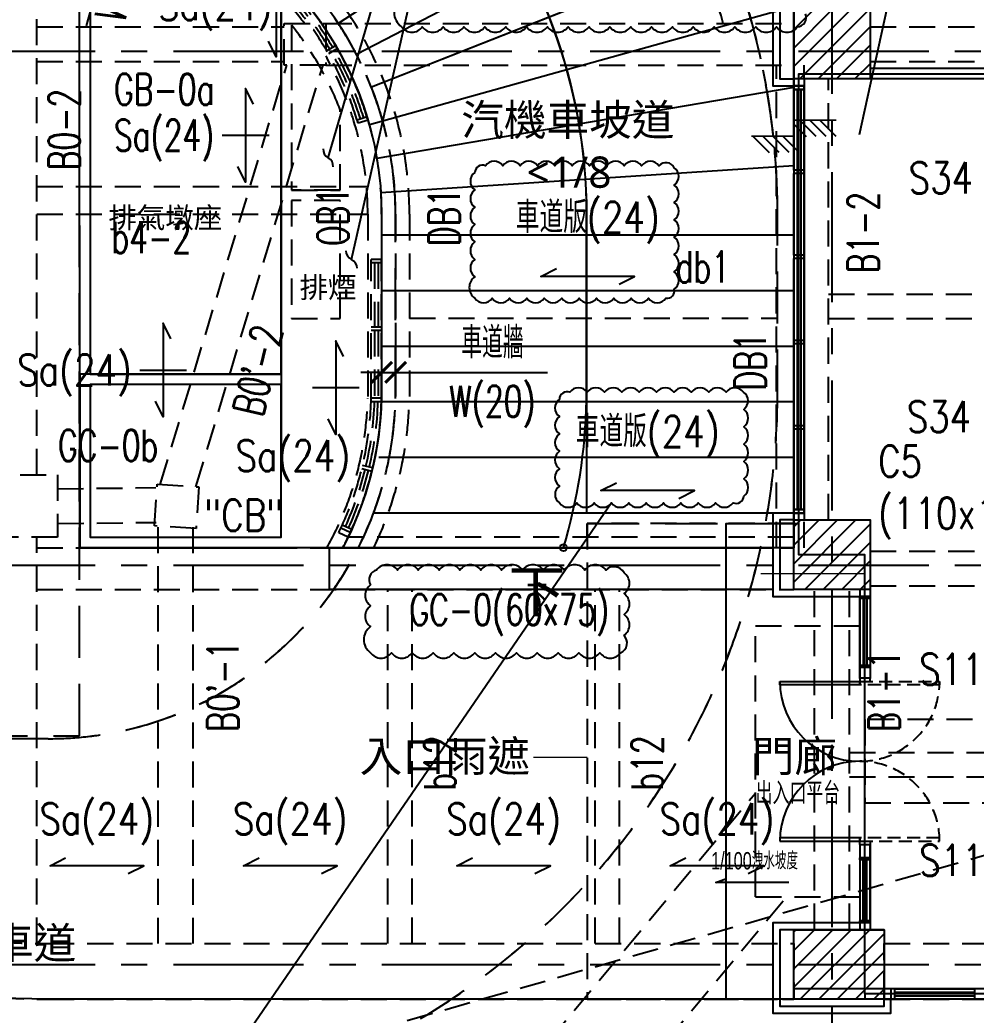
# Model space of a CAD drawing. Header units: millimetres. Extents: x -3377 to 119122, y -22007 to 15479.
# Drawn here: x 26851 to 28228, y 921 to 2354 of the extents above; entities that cross this region are included whole.
import ezdxf
from ezdxf import colors
from ezdxf.entities.mleader import LeaderData, LeaderLine
from ezdxf.enums import TextEntityAlignment as Align
from ezdxf.math import Vec2, Vec3
from ezdxf.xclip import XClip

# ---------------------------------------------------------------- set-up
doc = ezdxf.new("R2010")
doc.units = ezdxf.units.MM
doc.header["$LTSCALE"] = 150
doc.header["$MEASUREMENT"] = 0
for name, pattern in [('CENTER', [2, 1.25, -0.25, 0.25, -0.25]), ('HIDDEN', [0.375, 0.25, -0.125]), ('HIDDEN2', [0.1875, 0.125, -0.0625]), ('HIDDENX2', [0.75, 0.5, -0.25])]:
    doc.linetypes.add(name, pattern=pattern)
doc.layers.get('0').update_dxf_attribs({"plot": 0})
for name, color, linetype in [('A-10-OTHER', 7, 'Continuous'), ('COL', 1, 'Continuous'), ('E-TXT', 7, 'Continuous'), ('FIN', 5, 'Continuous'), ('HATCH', 5, 'Continuous'), ('OPEN', 4, 'Continuous'), ('PLANT', 3, 'Continuous'), ('S-COL', 7, 'Continuous'), ('S-COLB', 4, 'HIDDEN'), ('S-CONCB', 4, 'HIDDEN'), ('S-DIM', 2, 'Continuous'), ('S-GRID', 1, 'CENTER'), ('S-HATCH-COL', 13, 'Continuous'), ('S-HATCH-CONCWALL', 161, 'Continuous'), ('S-RAMP', 201, 'Continuous'), ('S-RCBMB', 3, 'HIDDEN'), ('S-RCBMG', 2, 'HIDDEN'), ('S-SLAB', 5, 'Continuous'), ('S-SLABT', 2, 'Continuous'), ('S-TEXTB', 3, 'Continuous'), ('S-TEXTC', 3, 'Continuous'), ('S-TEXTG', 2, 'Continuous'), ('S-THIN', 201, 'Continuous'), ('TEXT', 2, 'Continuous'), ('TITLE', 6, 'Continuous'), ('WALL', 2, 'Continuous'), ('WALL3', 4, 'Continuous')]:
    doc.layers.add(name, color=color, linetype=linetype)
for name, color, linetype, plot in [('AREA', 3, 'Continuous', False), ('OPEN-TAG', 4, 'Continuous', False), ('S-ARCH', 252, 'Continuous', False), ('S-CLOUD_20220217(結構依建築圖2022-0216修改)', 4, 'Continuous', False), ('S-CLOUD_20220303', 4, 'Continuous', False)]:
    doc.layers.add(name, color=color, linetype=linetype, plot=plot)
doc.layers.add('text-3', color=3, linetype='Continuous', lineweight=13)
doc.styles.add('3E', font='simplex.shx', dxfattribs={"width": 0.8, "height": 45, "bigfont": 'dayus.shx'})
doc.styles.add('CHINESET', font='c2.shx', dxfattribs={"bigfont": 'china.shx'})
doc.styles.add('CS4', font='romans.shx', dxfattribs={"width": 0.7, "height": 45, "bigfont": 'lsp.shx'})
doc.styles.add('HH', font='')
doc.styles.add('LSP', font='SIMPLEX.shx', dxfattribs={"width": 0.8, "bigfont": 'lsp.shx'})
doc.styles.get('HH').set_extended_font_data('Microsoft JhengHei')
doc.dimstyles.new('DIM150', dxfattribs={"dimscale": 15, "dimtxt": 3, "dimasz": 2, "dimexe": 2, "dimexo": 2, "dimgap": 1, "dimtad": 1, "dimdec": 1, "dimdsep": 46, "dimtxsty": 'CS4', "dimblk1": 'ARCHTICK', "dimblk2": 'ARCHTICK', "dimsah": 1, "dimcen": 2, "dimdle": 2, "dimadec": 0, "dimazin": 0, "dimtfac": 1, "dimtdec": 1, "dimtmove": 0, "dimatfit": 3, "dimldrblk": 'TAA', "dimfxl": 0, "dimtolj": 1, "dimarcsym": 0})

# ---------------------------------------------------------------- blocks, each defined once
blk = doc.blocks.new('LINE')
at = {"layer": 'S-GRID'}
for points in [[(-8310.87, -244.9), (-8310.87, -3085.91)], [(-11059.11, -1570.91), (-4810.87, -1570.91)], [(-11059.11, -2310.91), (-4810.87, -2310.91)], [(-11059.11, -2885.91), (-4810.87, -2885.91)]]:
    blk.add_lwpolyline(points, dxfattribs=at)
blk = doc.blocks.new('CONC')
blk.add_lwpolyline([(-8365.9, -2935.9), (-9439.2, -2935.9, -1.434028), (-8706.2, -945.9), (-8365.9, -945.9), (-8365.9, -1025.9), (-8736.3, -1025.9, 1.455344), (-9439.2, -2855.9), (-8365.9, -2855.9), (-8365.9, -2935.9)], format="xyb")
blk.add_lwpolyline([(-8235.9, -2855.9), (-7480.9, -2855.9), (-7480.9, -2935.9), (-8235.9, -2935.9)], close=True)
blk = doc.blocks.new('COL(1F)')
for points in [[(-8365.9, -1510.9), (-8255.9, -1510.9), (-8255.9, -1610.9), (-8365.9, -1610.9)], [(-8365.9, -2245.9), (-8255.9, -2245.9), (-8255.9, -2345.9), (-8365.9, -2345.9)], [(-8365.9, -2835.9), (-8235.9, -2835.9), (-8235.9, -2935.9), (-8365.9, -2935.9)]]:
    blk.add_lwpolyline(points, close=True)
blk = doc.blocks.new('RAMP(1F)')
for p, q in [((-8368, -1100.9), (-9021.6, -1531)), ((-8365.9, -1100.9), (-8365.9, -2285.9)), ((-8365.9, -1248.9), (-8995.4, -1575.6)), ((-8365.9, -1383.1), (-8974, -1622.6)), ((-8365.9, -1506.7), (-8976.8, -1677)), ((-8365.9, -1623.4), (-8966, -1725.4)), ((-8365.9, -1736), (-8960.2, -1774.7)), ((-8959.2, -1835.5), (-8365.9, -1835.5)), ((-8959.2, -1915.5), (-8365.9, -1915.5)), ((-8959.2, -1995.5), (-8365.9, -1995.5)), ((-8959.2, -2075.5), (-8365.9, -2075.5)), ((-8963.2, -2155.5), (-8365.9, -2155.5)), ((-8970.7, -2235.5), (-8365.9, -2235.5)), ((-8365.9, -2285.9), (-8992.7, -2285.9))]:
    blk.add_line(p, q)
at = {"linetype": 'HIDDENX2'}
blk.add_line((-9439.2, -2560.9), (-9994.2, -2560.9), dxfattribs=at)
blk.add_lwpolyline([(-8697.6, -2285.9, 0.069713), (-8664.3, -2073.4), (-8664.2, -1805.9, 0.363666), (-9303.9, -1042.8)], format="xyb")
for points in [[(-9439.2, -3110.9, 0.410137), (-8389.3, -2075.5), (-8389.2, -1805.9, 0.18614), (-8661.1, -1100.9, 0.18614)], [(-9439.2, -2560.9, 0.408359), (-8939.3, -2070.9), (-8939.2, -1805.8, 0.335975), (-9303.9, -1324.6)]]:
    blk.add_lwpolyline(points, format="xyb", dxfattribs=at)
blk.add_circle((-8697.6, -2285.9), 5)
at = {"linetype": 'Continuous', "style": 'CS4', "width": 0.8}
blk.add_text('下', height=40, dxfattribs=at).set_placement((-8735.7, -2378.3), align=Align.CENTER)
blk = doc.blocks.new('_ARCHTICK')
at = {"color": 0, "linetype": 'ByBlock', "const_width": 0.15}
blk.add_lwpolyline([(-0.5, -0.5), (0.5, 0.5)], dxfattribs=at)
blk = doc.blocks.new('*D115')
at = {"layer": 'DEFPOINTS', "color": 0, "transparency": 16777216}
for p in [(27372, 1948), (27392, 1948), (27372, 1846.7)]:
    blk.add_point(p, dxfattribs=at)
at = {"layer": 'S-DIM', "color": 0, "lineweight": -2, "transparency": 16777216}
for p, q in [((27372, 1918), (27372, 1816.7)), ((27392, 1918), (27392, 1816.7)), ((27372, 1846.7), (27342, 1846.7)), ((27372, 1846.7), (27392, 1846.7)), ((27392, 1846.7), (27611, 1846.7))]:
    blk.add_line(p, q, dxfattribs=at)
at = {"layer": 'S-DIM', "color": 0, "lineweight": -2, "transparency": 16777216, "xscale": 30, "yscale": 30, "zscale": 30}
blk.add_blockref('_ARCHTICK', (27372, 1846.7), dxfattribs=at)
at = {"layer": 'S-DIM', "color": 0, "lineweight": -2, "transparency": 16777216, "xscale": 30, "yscale": 30, "zscale": 30, "rotation": 180}
blk.add_blockref('_ARCHTICK', (27392, 1846.7), dxfattribs=at)
at = {"layer": 'S-DIM', "color": 0, "transparency": 16777216, "char_height": 45, "attachment_point": 5, "style": 'CS4'}
for s, insert in [('\\A1;車道牆', (27531.5, 1889.3)), ('\\A1;W(20)', (27531.5, 1797.5))]:
    blk.add_mtext(s, dxfattribs=dict(at, insert=insert))
blk = doc.blocks.new('TAA')
at = {"linetype": 'Continuous'}
blk.add_line((0, 0), (-1.663, 0), dxfattribs=at)
blk.add_solid([(-1.5, -0.25), (-1.5, 0.25), (0, 0)], dxfattribs=at)
blk = doc.blocks.new('*D127')
at = {"layer": 'DEFPOINTS', "color": 0, "transparency": 16777216}
for p in [(27027.3, 2555.5), (26997.6, 2527.5), (27017.9, 2521.8)]:
    blk.add_point(p, dxfattribs=at)
at = {"layer": 'S-DIM', "color": 0, "lineweight": -2, "transparency": 16777216}
for p, q in [((27015.2, 2590.1), (26997.6, 2527.5)), ((26998.5, 2563.6), (26978.2, 2569.3)), ((26997.6, 2527.5), (26946.4, 2345.6)), ((26989, 2529.9), (26968.7, 2535.6))]:
    blk.add_line(p, q, dxfattribs=at)
at = {"layer": 'S-DIM', "color": 0, "lineweight": -2, "transparency": 16777216, "xscale": 30, "yscale": 30, "zscale": 30}
for p, rotation in [((27007, 2561.2), 74.29361106831689), ((26997.6, 2527.5), 254.2936110683169)]:
    blk.add_blockref('_ARCHTICK', p, dxfattribs=dict(at, rotation=rotation))
at = {"layer": 'S-DIM', "color": 0, "transparency": 16777216, "insert": (26967.9, 2422.1), "char_height": 45, "attachment_point": 5, "rotation": 74.2936, "style": 'CS4'}
blk.add_mtext('\\A1;車道牆\\PW(35)', dxfattribs=at)
blk = doc.blocks.new('_Integral')
at = {"color": 0, "linetype": 'ByBlock', "lineweight": -2}
for centre, start, end in [((0.445, -0.091), 102, 168), ((-0.445, 0.091), 282, 348)]:
    blk.add_arc(centre, 0.454, start, end, dxfattribs=at)
blk = doc.blocks.new('COL(B1F)')
for points in [[(-8365.9, -1510.9), (-8255.9, -1510.9), (-8255.9, -1610.9), (-8365.9, -1610.9)], [(-9099.7, -1530.9), (-9039.7, -1530.9), (-9039.7, -1590.9), (-9099.7, -1590.9)], [(-9425.9, -2270.9), (-9535.9, -2270.9), (-9535.9, -2180.9), (-9425.9, -2180.9)], [(-9282.2, -2194.5), (-9222.4, -2198.4), (-9226.3, -2258.3), (-9286.2, -2254.4)], [(-8365.9, -2245.9), (-8255.9, -2245.9), (-8255.9, -2345.9), (-8365.9, -2345.9)], [(-8365.9, -2835.9), (-8235.9, -2835.9), (-8235.9, -2935.9), (-8365.9, -2935.9)]]:
    blk.add_lwpolyline(points, close=True)
blk = doc.blocks.new('DwFm')
at = {"layer": 'DEFPOINTS', "color": 252, "linetype": 'HIDDEN'}
blk.add_lwpolyline([(-6560.9, -6171), (-12110.4, -7760.1)], dxfattribs=at)
blk = doc.blocks.new('A$C46EB5EE3')
at = {"color": 252, "linetype": 'HIDDEN'}
for p, q in [((-2464.4, 728), (-2477.4, 720.5)), ((-2461.9, 723.7), (-2474.9, 716.2)), ((-2419.3, 625.3), (-2433.6, 620.9)), ((-2417.9, 620.5), (-2432.3, 616.2)), ((-2458, 520), (-2528, 520)), ((-2398.5, 420.2), (-2413.5, 420.2)), ((-2413.5, 220.2), (-2413.4, 420.2)), ((-2398.5, 220.2), (-2398.5, 420.2)), ((-2398.5, 220.2), (-2398.5, 420.2)), ((-2398.5, 415.2), (-2413.5, 415.2)), ((-2398.4, 322.7), (-2413.4, 322.7)), ((-2398.4, 317.7), (-2413.4, 317.7)), ((-2398.5, 220.2), (-2413.5, 220.2)), ((-2398.5, 215.2), (-2413.5, 215.2)), ((-2412.3, 115), (-2426.9, 118.6)), ((-2411.1, 119.9), (-2425.7, 123.4)), ((-2443.5, 26.8), (-2457.1, 33.2)), ((-2441.4, 31.3), (-2455, 37.7)), ((-2446.7, 20), (-2460.2, 26.6)), ((-1805, 20), (-2446.7, 20)), ((-1805, 5), (-2454.4, 5))]:
    blk.add_line(p, q, dxfattribs=at)
at = {"color": 252, "linetype": 'HIDDENX2'}
for p, q in [((-1902.5, -645), (-1902.5, 40)), ((-2878.4, -270), (-3433.3, -270))]:
    blk.add_line(p, q, dxfattribs=at)
for points in [[(-2878.4, -820, 0.410137), (-1828.5, 215.4), (-1828.4, 485, 0.37684), (-2743, 1526.2)], [(-2878.4, -270, 0.408359), (-2378.5, 220), (-2378.4, 485.1, 0.335975), (-2743, 966.3)]]:
    blk.add_lwpolyline(points, format="xyb", dxfattribs=at)
at = {"color": 252}
blk.add_lwpolyline([(-2743, 1248.1, -0.363684), (-2103.4, 485), (-2103.4, 55.4)], format="xyb", dxfattribs=at)
at = {"color": 252, "linetype": 'HIDDEN'}
for points in [[(-2743, 966.3, -0.336022), (-2378.4, 485), (-2378.4, 480.7)], [(-2417.9, 620.5, 0.120367), (-2532.2, 817.5)], [(-2432.3, 616.2, 0.120367), (-2543, 807.1)], [(-2473.1, 723, 0.055964), (-2535.9, 807)], [(-2468.8, 725.5, 0.056006), (-2532.3, 810.4)], [(-2428.9, 622.3, 0.056019), (-2470.6, 718.7)], [(-2424.1, 623.8, 0.056033), (-2466.2, 721.2)], [(-2408.4, 317.7), (-2408.5, 220.3, -0.000054), (-2408.5, 220.2)], [(-2403.4, 317.7), (-2403.5, 220.2, -0.000026), (-2403.5, 220.2)], [(-2460.2, 26.6, 0.108518), (-2413.4, 220.5)], [(-2443.5, 26.8, 0.104546), (-2398.5, 220.2)], [(-2420.9, 122.3, 0.049992), (-2408.6, 215.2)], [(-2416, 121.1, 0.050088), (-2403.6, 215.2)], [(-2450.4, 35.6, 0.046164), (-2422, 117.4)], [(-2445.9, 33.5, 0.046206), (-2417.2, 116.2)]]:
    blk.add_lwpolyline(points, format="xyb", dxfattribs=at)
at = {"color": 252, "linetype": 'HIDDENX2'}
for points in [[(-2833.3, 934), (-3433.3, 934), (-3433.3, -266), (-2833.3, -266), (-2833.3, 934)], [(-2102.5, 20), (-2102.5, 40), (-1805, 40)]]:
    blk.add_lwpolyline(points, dxfattribs=at)
at = {"color": 252, "linetype": 'HIDDEN'}
blk.add_lwpolyline([(-2528, 520), (-2458, 520), (-2458, 635.6, 0.078513), (-2528, 757.4), (-2528, 757.4)], format="xyb", close=True, dxfattribs=at)
for points in [[(-2458, 335), (-2458, 505), (-2528, 505), (-2528, 335), (-2458, 335)], [(-2408.5, 415.2), (-2408.4, 322.7)], [(-2403.5, 415.2), (-2403.4, 322.7)]]:
    blk.add_lwpolyline(points, dxfattribs=at)
at = {"color": 252}
blk.add_lwpolyline([(-1812.3, -477.2), (-1917.2, -477.2), (-1901.8, -471.4)], dxfattribs=at)
at = {"color": 252, "linetype": 'HIDDENX2'}
for centre, start, end in [((-2878.4, 485), 0, 74.2939), ((-2878.4, 230), 270, 0)]:
    blk.add_arc(centre, 500, start, end, dxfattribs=at)
at = {"layer": 'A-10-OTHER', "color": 252}
blk.add_line((-1675, -545, 0), (-1805, -545, 0), dxfattribs=at)
at = {"layer": 'AREA', "color": 252}
for points in [[(-1702.5, -637.5), (-1702.5, -645), (-1902.5, -645), (-1902.5, 40), (-1797.5, 40), (-1797.5, 687.5), (-1082.5, 687.5), (-1082.5, 482.5), (-77.5, 482.5), (-77.5, 257.5), (-1082.5, 257.5), (-1082.5, -132.5), (-827.5, -132.5), (-827.5, -630), (-827.5, -637.5)], [(-1702.5, -637.5), (-1702.5, -5), (-1797.5, -5), (-1797.5, 687.5), (-1082.5, 687.5), (-1082.5, 482.5), (-77.5, 482.5), (-77.5, 257.5), (-1082.5, 257.5), (-1082.5, -132.5), (-827.5, -132.5), (-827.5, -637.5)]]:
    blk.add_lwpolyline(points, close=True, dxfattribs=at)
at = {"layer": 'COL', "color": 252}
for points in [[(-1805, 780), (-1695, 780), (-1695, 680), (-1805, 680)], [(-1805, 45), (-1695, 45), (-1695, -55), (-1805, -55)], [(-1805, -545), (-1675, -545), (-1675, -645), (-1805, -645)]]:
    blk.add_lwpolyline(points, close=True, dxfattribs=at)
at = {"layer": 'E-TXT', "color": 252, "linetype": 'HIDDEN'}
for p, q in [((-1860, -497.5), (-1860, -107.5)), ((-1860, -107.5), (-1710, -107.5)), ((-2301.6, -877.2), (-1860, -348.3)), ((-2240.8, -1007.2), (-1815.2, -497.5)), ((-1860, -497.5), (-1710, -497.5))]:
    blk.add_line(p, q, dxfattribs=at)
blk.add_lwpolyline([(-1702.5, -362.5), (-1090, -362.5), (-1090, 265), (-395, 265.2), (-395, 384.8), (-1210, 384.8), (-1210, -242.5), (-1702.5, -242.5)], close=True, dxfattribs=at)
blk.add_lwpolyline([(-1805, 40), (-2102.5, 40), (-2102.5, -645), (-1805, -645)], dxfattribs=at)
at = {"layer": 'FIN', "color": 252, "elevation": 0}
for points in [[(-1805, 790), (-1835, 790), (-1835, 670), (-1805, 670)], [(-1805, 780), (-1825, 780), (-1825, 680), (-1805, 680)], [(-1805, 45), (-1805, 55), (-1835, 55), (-1835, -65), (-1710, -65)], [(-1805, 45), (-1825, 45), (-1825, -55), (-1805, -55)], [(-1710, -535), (-1835, -535), (-1835, -665), (-1665, -665), (-1665, -645)], [(-1710, -545), (-1825, -545), (-1825, -655), (-1675, -655), (-1675, -645)]]:
    blk.add_lwpolyline(points, dxfattribs=at)
at = {"layer": 'HATCH', "color": 252}
blk.add_lwpolyline([(-2473.2, 5), (-1835, 5), (-1835, -55), (-2472.2, -55), (-2473.2, -55), (-2473.2, 5)], dxfattribs=at)
at = {"layer": 'OPEN', "color": 252, "linetype": 'Continuous'}
for p, q in [((-1805, 670, 0), (-1805, 665, 0)), ((-1805, 670, 0), (-1805, 665, 0)), ((-1790, 670, 0), (-1805, 670, 0)), ((-1805, 665, 0), (-1805, 518.8, 0)), ((-1805, 665, 0), (-1790, 665, 0)), ((-1790, 665, 0), (-1805, 665, 0)), ((-1805, 548.8, 0), (-1805, 665, 0)), ((-1800, 665, 0), (-1800, 518.8, 0)), ((-1800, 665, 0), (-1800, 548.8, 0)), ((-1795, 665, 0), (-1795, 518.8, 0)), ((-1795, 665, 0), (-1795, 548.8, 0)), ((-1790, 665, 0), (-1790, 670, 0)), ((-1790, 665, 0), (-1790, 670, 0)), ((-1790, 518.8, 0), (-1790, 665, 0)), ((-1790, 665, 0), (-1790, 548.8, 0)), ((-1790, 548.8, 0), (-1805, 548.8, 0)), ((-1805, 548.8, 0), (-1805, 543.8, 0)), ((-1790, 543.8, 0), (-1790, 548.8, 0)), ((-1790, 543.8, 0), (-1805, 543.8, 0)), ((-1805, 426.5, 0), (-1805, 543.8, 0)), ((-1800, 543.8, 0), (-1800, 426.5, 0)), ((-1795, 543.8, 0), (-1795, 426.5, 0)), ((-1790, 543.8, 0), (-1790, 426.5, 0)), ((-1805, 513.8, 0), (-1805, 518.8, 0)), ((-1790, 518.8, 0), (-1790, 513.8, 0)), ((-1805, 513.8, 0), (-1805, 365, 0)), ((-1800, 513.8, 0), (-1800, 365, 0)), ((-1795, 513.8, 0), (-1795, 365, 0)), ((-1790, 365, 0), (-1790, 513.8, 0)), ((-1805, 426.5, 0), (-1805, 175.5, 0)), ((-1790, 426.5, 0), (-1805, 426.5, 0)), ((-1790, 426.5, 0), (-1805, 426.5, 0)), ((-1805, 426.5, 0), (-1805, 421.5, 0)), ((-1805, 303.5, 0), (-1805, 421.5, 0)), ((-1790, 421.5, 0), (-1805, 421.5, 0)), ((-1800, 421.5, 0), (-1800, 303.5, 0)), ((-1795, 421.5, 0), (-1795, 303.5, 0)), ((-1790, 175.5, 0), (-1790, 426.5, 0)), ((-1790, 421.5, 0), (-1790, 426.5, 0)), ((-1790, 421.5, 0), (-1790, 303.5, 0)), ((-1805, 360, 0), (-1805, 365, 0)), ((-1805, 360, 0), (-1805, 211.3, 0)), ((-1800, 360, 0), (-1800, 211.3, 0)), ((-1795, 360, 0), (-1795, 211.3, 0)), ((-1790, 365, 0), (-1790, 360, 0)), ((-1790, 211.3, 0), (-1790, 360, 0)), ((-1790, 303.5, 0), (-1805, 303.5, 0)), ((-1790, 303.5, 0), (-1805, 303.5, 0)), ((-1805, 303.5, 0), (-1805, 298.5, 0)), ((-1790, 298.5, 0), (-1790, 303.5, 0)), ((-1790, 298.5, 0), (-1805, 298.5, 0)), ((-1805, 180.5, 0), (-1805, 298.5, 0)), ((-1800, 298.5, 0), (-1800, 180.5, 0)), ((-1795, 298.5, 0), (-1795, 180.5, 0)), ((-1790, 298.5, 0), (-1790, 180.5, 0)), ((-1805, 206.3, 0), (-1805, 211.3, 0)), ((-1805, 206.3, 0), (-1805, 60, 0)), ((-1800, 206.3, 0), (-1800, 60, 0)), ((-1795, 206.3, 0), (-1795, 60, 0)), ((-1790, 211.3, 0), (-1790, 206.3, 0)), ((-1790, 60, 0), (-1790, 206.3, 0)), ((-1790, 180.5, 0), (-1805, 180.5, 0)), ((-1805, 60, 0), (-1805, 175.5, 0)), ((-1790, 175.5, 0), (-1805, 175.5, 0)), ((-1800, 175.5, 0), (-1800, 60, 0)), ((-1795, 175.5, 0), (-1795, 60, 0)), ((-1790, 175.5, 0), (-1790, 60, 0)), ((-1805, 55, 0), (-1805, 60, 0)), ((-1805, 60, 0), (-1790, 60, 0)), ((-1805, 60, 0), (-1805, 55, 0)), ((-1790, 60, 0), (-1805, 60, 0)), ((-1790, 60, 0), (-1790, 55, 0)), ((-1790, 55, 0), (-1790, 60, 0)), ((-1710, -183.5, 0), (-1710, -65, 0)), ((-1695, -65, 0), (-1710, -65, 0)), ((-1695, -65, 0), (-1710, -65, 0)), ((-1710, -65, 0), (-1710, -68, 0)), ((-1695, -68, 0), (-1710, -68, 0)), ((-1705, -68, 0), (-1705, -164.5, 0)), ((-1700, -68, 0), (-1700, -164.5, 0)), ((-1695, -65, 0), (-1695, -183.5, 0)), ((-1695, -68, 0), (-1695, -65, 0)), ((-1695, -164.5, 0), (-1710, -164.5, 0)), ((-1695, -164.5, 0), (-1710, -164.5, 0)), ((-1695, -164.5, 0), (-1710, -164.5, 0)), ((-1695, -164.5, 0), (-1710, -164.5, 0)), ((-1710, -164.5, 0), (-1710, -167.5, 0)), ((-1695, -167.5, 0), (-1710, -167.5, 0)), ((-1695, -167.5, 0), (-1695, -164.5, 0)), ((-1695, -167.5, 0), (-1695, -164.5, 0)), ((-1710, -182.5), (-1710, -187.5)), ((-1695, -187.5), (-1695, -182.5)), ((-1825, -192.5), (-1825, -187.5)), ((-1825, -187.5), (-1710, -187.5)), ((-1710, -192.5), (-1825, -192.5)), ((-1710, -187.5), (-1695, -187.5)), ((-1710, -187.5), (-1710, -192.5)), ((-1710, -412.5), (-1825, -412.5)), ((-1825, -412.5), (-1825, -417.5)), ((-1710, -417.5), (-1710, -412.5)), ((-1825, -417.5), (-1710, -417.5)), ((-1710, -422.5), (-1710, -417.5)), ((-1710, -417.5), (-1695, -417.5)), ((-1710, -421.5, 0), (-1710, -535, 0)), ((-1695, -417.5), (-1695, -422.5)), ((-1695, -535, 0), (-1695, -421.5, 0)), ((-1710, -444.5, 0), (-1710, -441.5, 0)), ((-1695, -441.5, 0), (-1710, -441.5, 0)), ((-1695, -441.5, 0), (-1695, -444.5, 0)), ((-1695, -441.5, 0), (-1695, -444.5, 0)), ((-1695, -444.5, 0), (-1710, -444.5, 0)), ((-1695, -444.5, 0), (-1710, -444.5, 0)), ((-1695, -444.5, 0), (-1710, -444.5, 0)), ((-1695, -444.5, 0), (-1710, -444.5, 0)), ((-1705, -532, 0), (-1705, -444.5, 0)), ((-1700, -532, 0), (-1700, -444.5, 0)), ((-1710, -535, 0), (-1710, -532, 0)), ((-1695, -532, 0), (-1710, -532, 0)), ((-1695, -535, 0), (-1710, -535, 0)), ((-1695, -535, 0), (-1710, -535, 0)), ((-1695, -532, 0), (-1695, -535, 0)), ((-1660, -630, 0), (-1665, -630, 0)), ((-1665, -630, 0), (-1665, -645, 0)), ((-1660, -630, 0), (-1545, -630, 0)), ((-1660, -630, 0), (-1660, -645, 0)), ((-1540, -630, 0), (-1545, -630, 0)), ((-1545, -630, 0), (-1545, -645, 0)), ((-1545, -630, 0), (-1545, -645, 0)), ((-1545, -630, 0), (-1545, -645, 0)), ((-1545, -630, 0), (-1545, -645, 0)), ((-1660, -635, 0), (-1545, -635, 0)), ((-1660, -640, 0), (-1545, -640, 0)), ((-1665, -645, 0), (-1660, -645, 0)), ((-1545, -645, 0), (-1660, -645, 0)), ((-1545, -645, 0), (-1540, -645, 0))]:
    blk.add_line(p, q, dxfattribs=at)
at = {"layer": 'OPEN', "color": 252, "linetype": 'HIDDEN2'}
for p, q in [((-1710, -187.5), (-1595, -187.5)), ((-1710, -192.5), (-1710, -187.5)), ((-1595, -192.5), (-1710, -192.5)), ((-1595, -187.5), (-1595, -192.5)), ((-1595, -412.5), (-1710, -412.5)), ((-1710, -412.5), (-1710, -417.5)), ((-1595, -417.5), (-1595, -412.5)), ((-1710, -417.5), (-1595, -417.5))]:
    blk.add_line(p, q, dxfattribs=at)
at = {"layer": 'OPEN', "color": 252, "linetype": 'Continuous'}
for centre, start, end in [((-1710, -187.5), 180, 270), ((-1710, -417.5), 90, 180)]:
    blk.add_arc(centre, 115, start, end, dxfattribs=at)
at = {"layer": 'OPEN', "color": 252, "linetype": 'HIDDEN2'}
for centre, start, end in [((-1710, -187.5), 270, 0), ((-1710, -417.5), 0, 90)]:
    blk.add_arc(centre, 115, start, end, dxfattribs=at)
at = {"layer": 'OPEN-TAG', "color": 252}
blk.add_lwpolyline([(-2454.4, 5), (-2833, 4.9), (-2833.3, 934), (-2758, 934), (-2758, 949), (-2755.5, 949, -0.340258), (-2398.4, 485), (-2398.5, 220.2, -0.117395), (-2454.4, 5)], format="xyb", close=True, dxfattribs=at)
at = {"layer": 'PLANT', "color": 252, "elevation": 0}
blk.add_lwpolyline([(-2682.7, 906.9, 0.043118), (-2758, 934.2), (-2758, 934), (-2818, 934), (-2818, 255), (-2543, 255), (-2543, 807.1, 0.093105)], format="xyb", close=True, dxfattribs=at)
blk.add_lwpolyline([(-2682.7, 906.9, 0.043118), (-2758, 934.2), (-2758, 934), (-2818, 934), (-2818, 255), (-2543, 255), (-2543, 807.1, 0.093105)], format="xyb", close=True, dxfattribs=at)
blk.add_lwpolyline([(-2543, 240), (-2818, 240), (-2818, 20), (-2543, 20), (-2543, 135.4)], close=True, dxfattribs=at)
blk.add_lwpolyline([(-2543, 240), (-2818, 240), (-2818, 20), (-2543, 20), (-2543, 135.4)], close=True, dxfattribs=at)
at = {"layer": 'text-3', "color": 252}
blk.add_line((-1702.5, -32.5), (-1852.5, -32.5), dxfattribs=at)
blk.add_lwpolyline([(-2179.7, -296.5), (-2102.5, -296.5)], dxfattribs=at)
at = {"layer": 'WALL', "color": 252}
for p, q in [((-1805, 1245), (-1805, 45)), ((-1195, 695), (-1695, 695)), ((-1790, 680), (-1790, 45)), ((-1200, 680), (-1695, 680)), ((-1790, 670, 0), (-1805, 670, 0)), ((-1805, 670, 0), (-1790, 670, 0)), ((-1805, 55, 0), (-1790, 55, 0)), ((-1805, 55, 0), (-1790, 55, 0)), ((-1790, 55, 0), (-1805, 55, 0)), ((-1790, 55, 0), (-1805, 55, 0)), ((-1710, -55), (-1710, -182.5)), ((-1695, -55), (-1695, -182.5)), ((-1710, -182.5), (-1695, -182.5)), ((-1710, -422.5), (-1695, -422.5)), ((-1710, -422.5), (-1710, -545)), ((-1695, -422.5), (-1695, -545)), ((-900, -630), (-1805, -630)), ((-1665, -630, 0), (-1665, -645, 0)), ((-890, -645), (-1805, -645))]:
    blk.add_line(p, q, dxfattribs=at)
at = {"layer": 'WALL3', "color": 252}
for p, q in [((-1807.2, 1190), (-2460.7, 759.9)), ((-1805, 1042), (-2434.5, 715.3)), ((-1805, 907.8), (-2413.1, 668.3)), ((-2543, 807.1), (-2543, 135.4)), ((-1805, 784.2), (-2416, 613.9)), ((-1805, 667.5), (-2405.1, 565.5)), ((-1805, 554.9), (-2399.4, 516.2)), ((-2398.4, 455.4), (-1805, 455.4)), ((-2398.4, 375.4), (-1805, 375.4)), ((-2398.4, 295.4), (-1805, 295.4)), ((-2398.4, 215.4), (-1805, 215.4)), ((-2402.3, 135.4), (-1805, 135.4)), ((-2409.8, 55.4), (-1805, 55.4))]:
    blk.add_line(p, q, dxfattribs=at)
blk.add_lwpolyline([(-2543, 255), (-2833, 255), (-2833, 5), (-2528, 5)], dxfattribs=at)
blk.add_lwpolyline([(-2543, 240), (-2818, 240), (-2818, 20), (-2543, 20)], close=True, dxfattribs=at)
at = {"layer": 'E-TXT', "color": 252, "style": 'CHINESET'}
for s, height, width, p in [('出入口平台', 32, 0.8, (-1859.9, -364.5)), ('1/100洩水坡度', 25, 0.7, (-1924, -458.2))]:
    blk.add_text(s, height=height, dxfattribs=dict(at, width=width)).set_placement(p)
at = {"layer": 'TEXT', "color": 252, "style": 'HH'}
for s, height, p in [('汽機車坡道', 45, (-2130.2, 598.6)), ('<1/8', 45, (-2128.5, 523.3)), ('排煙', 30, (-2475.5, 364.8)), ('入口雨遮', 45, (-2307.3, -317.6)), ('門廊', 45, (-1804, -317.6)), ('車道', 45, (-2899.4, -586.5))]:
    blk.add_text(s, height=height, dxfattribs=at).set_placement(p, align=Align.CENTER)
blk.add_text('排氣墩座', height=30, dxfattribs=at).set_placement((-2791.6, 465.3))
at = {"layer": 'TITLE', "color": 252, "linetype": 'Continuous', "style": 'HH'}
blk.add_text('下', height=60, dxfattribs=at).set_placement((-2174.9, -87.4), align=Align.CENTER)
blk = doc.blocks.new('2022-0217')
blk.add_blockref('A$C46EB5EE3', (17659.9, -6171))
blk = doc.blocks.new('NTSELCH2')
at = {"layer": 'S-THIN'}
for p, q in [((0, 1.536), (0, 0)), ((0, 1.159), (1.177, -0.018)), ((0.581, 1.536), (2.117, 0)), ((1.539, 1.536), (3.075, 0)), ((2.497, 1.536), (4.033, 0)), ((-3.924, 0), (-2.37, -1.554)), ((-2.966, 0), (-1.43, -1.536)), ((-2.008, 0), (-0.472, -1.536)), ((-1.05, 0), (0.486, -1.536))]:
    blk.add_line(p, q, dxfattribs=at)
at = {"layer": 'S-THIN', "const_width": 0.169}
for points in [[(4.074, 1.536), (0, 1.536)], [(-4.074, 0), (0, 0)]]:
    blk.add_lwpolyline(points, dxfattribs=at)
blk = doc.blocks.new('_None')

msp = doc.modelspace()

# ---------------------------------------------------------------- hatches: boundary and pattern name
at = {"layer": 'S-HATCH-COL'}
h = msp.add_hatch(dxfattribs=at)
h.set_pattern_fill('ANSI31', color=256, scale=150, style=0)
h.set_pattern_definition([(45, (12110.4, 3880.068), (-13.258252, 13.258252), [])])
h.paths.add_polyline_path([(30740.33, 2359.16), (30850.33, 2359.16), (30850.33, 2259.16), (30740.33, 2259.16)])
h.paths.add_polyline_path([(30740.33, 1619.16), (30850.33, 1619.16), (30850.33, 1519.16), (30740.33, 1519.16)])
h.paths.add_polyline_path([(30720.33, 1044.16), (30850.33, 1044.16), (30850.33, 944.16), (30720.33, 944.16)])
h.paths.add_polyline_path([(29635.33, 1044.16), (29765.33, 1044.16), (29765.33, 944.16), (29635.33, 944.16)])
h.paths.add_polyline_path([(28980.33, 1044.16), (28850.33, 1044.16), (28850.33, 944.16), (28980.33, 944.16)])
h.paths.add_polyline_path([(27965.33, 2934.16), (28095.33, 2934.16), (28095.33, 2834.16), (27965.33, 2834.16)])
h.paths.add_polyline_path([(27965.33, 2369.16), (28075.33, 2369.16), (28075.33, 2269.16), (27965.33, 2269.16)])
h.paths.add_polyline_path([(27965.33, 1634.16), (28075.33, 1634.16), (28075.33, 1534.16), (27965.33, 1534.16)])
h.paths.add_polyline_path([(27965.33, 1044.16), (28095.33, 1044.16), (28095.33, 944.16), (27965.33, 944.16)])
h.paths.add_polyline_path([(28950.33, 2934.16), (28820.33, 2934.16), (28820.33, 2834.16), (28950.33, 2834.16)])
h.paths.add_polyline_path([(29685.33, 1589.16), (29770.33, 1589.16), (29770.33, 1449.16), (29685.33, 1449.16)])
h.paths.add_polyline_path([(29685.33, 2414.16), (29770.33, 2414.16), (29770.33, 2274.16), (29685.33, 2274.16)])
h.paths.add_polyline_path([(28950.33, 2414.16), (28865.33, 2414.16), (28865.33, 2274.16), (28950.33, 2274.16)])
h.paths.add_polyline_path([(28865.33, 1589.16), (28950.33, 1589.16), (28950.33, 1449.16), (28865.33, 1449.16)])
h.paths.add_polyline_path([(29685.33, 2934.16), (29815.33, 2934.16), (29815.33, 2834.16), (29685.33, 2834.16)])
h.paths.add_polyline_path([(30720.33, 2934.16), (30850.33, 2934.16), (30850.33, 2834.16), (30720.33, 2834.16)])
at = {"layer": 'S-HATCH-CONCWALL'}
h = msp.add_hatch(dxfattribs=at)
h.set_pattern_fill('ANSI31', color=256, scale=150, angle=90, style=0)
h.paths.add_polyline_path([(29700.33, 1589.16), (29700.33, 1734.16), (29430.33, 1734.16), (29430.33, 1669.16), (29445.33, 1669.16), (29445.33, 1719.16), (29685.33, 1719.16), (29685.33, 1589.16)])
h.paths.add_polyline_path([(29685.33, 1494.16), (29685.33, 1509.16), (29445.33, 1509.16), (29445.33, 1559.16), (29430.33, 1559.16), (29430.33, 1494.16)])
edge = h.paths.add_edge_path()
edge.add_line((28950.33, 1589.16), (28950.33, 1734.16))
edge.add_line((28950.33, 1734.16), (29205.33, 1734.16))
edge.add_line((29205.33, 1734.16), (29205.33, 1676.66))
edge = h.paths.add_edge_path()
edge.add_line((29205.33, 1676.66), (29220.33, 1676.66))
edge = h.paths.add_edge_path()
edge.add_line((29220.33, 1676.66), (29220.33, 1749.16))
edge.add_line((29220.33, 1749.16), (28935.33, 1749.16))
edge.add_line((28935.33, 1749.16), (28935.33, 1589.16))
edge.add_line((28935.33, 1589.16), (28950.33, 1589.16))
h.paths.add_polyline_path([(29220.33, 1566.66), (29205.33, 1566.66), (29205.33, 1509.16), (28950.33, 1509.16), (28950.33, 1494.16), (29205.33, 1494.16), (29205.33, 1004.16), (29200.33, 1004.16), (29200.33, 989.16), (29220.33, 989.16), (29220.33, 1029.16), (29225.33, 1029.16), (29225.33, 1044.16), (29220.33, 1044.16), (29220.33, 1369.16), (29225.33, 1369.16), (29225.33, 1384.16), (29220.33, 1384.16), (29220.33, 1494.16)])
h.paths.add_polyline_path([(29100.33, 989.16), (28980.33, 989.16), (28980.33, 1004.16), (29100.33, 1004.16)], flags=17)
h.paths.add_polyline_path([(28950.33, 1449.16), (28935.33, 1449.16), (28935.33, 1044.16), (28950.33, 1044.16)])
edge = h.paths.add_edge_path()
edge.add_line((29325.33, 1384.16), (29715.33, 1384.16))
edge.add_line((29715.33, 1384.16), (29715.33, 1044.16))
edge.add_line((29715.33, 1044.16), (29700.33, 1044.16))
edge.add_line((29700.33, 1044.16), (29700.33, 1369.16))
edge.add_line((29700.33, 1369.16), (29325.33, 1369.16))
edge.add_line((29325.33, 1369.16), (29325.33, 1384.16))
h.paths.add_polyline_path([(29325.33, 1044.16), (29635.33, 1044.16), (29635.33, 1029.16), (29325.33, 1029.16)])
h.paths.add_polyline_path([(28950.33, 2369.16), (29685.33, 2369.16), (29685.33, 2354.16), (28950.33, 2354.16)])
h.paths.add_polyline_path([(29685.33, 2126.66), (29685.33, 2079.16), (29637.83, 2079.16)], flags=16)
h.paths.add_polyline_path([(28955.33, 2203.16), (28935.33, 2203.16), (28935.33, 2274.16), (28950.33, 2274.16), (28950.33, 2218.16), (28955.33, 2218.16)])
h.paths.add_polyline_path([(29210.33, 2064.16), (29700.33, 2064.16), (29700.33, 2274.16), (29685.33, 2274.16), (29685.33, 2147.88), (29616.62, 2079.16), (29225.33, 2079.16), (29225.33, 2218.16), (29055.33, 2218.16), (29055.33, 2203.16), (29210.33, 2203.16)])
h.paths.add_polyline_path([(26326.78, 3149.16), (26326.78, 2523.16), (27027.33, 2523.16), (27027.33, 2548.16), (26351.78, 2548.16), (26351.78, 3124.16), (27027.33, 3124.16), (27027.33, 3149.16)])

# ---------------------------------------------------------------- linework, layer by layer
at = {"layer": 'S-CLOUD_20220217(結構依建築圖2022-0216修改)'}
msp.add_lwpolyline([(27400.54, 2385.34, 0.5205671), (27400.54, 2344.32, 0.5205671), (27430.54, 2344.32, 0.5205671), (27460.54, 2344.32, 0.5205671), (27490.54, 2344.32, 0.5205671), (27520.54, 2344.32, 0.5205671), (27550.54, 2344.32, 0.5205671), (27580.54, 2344.32, 0.5205671), (27610.54, 2344.32, 0.5205671), (27640.54, 2344.32, 0.5205671), (27670.54, 2344.32, 0.5205671), (27700.54, 2344.32, 0.5205671), (27730.54, 2344.32, 0.5205671), (27760.54, 2344.32, 0.5205671), (27790.54, 2344.32, 0.5205671), (27820.54, 2344.32, 0.5205671), (27850.54, 2344.32, 0.5205671), (27880.54, 2344.32, 0.5205671), (27910.54, 2344.32, 0.5205671), (27940.54, 2344.32, 0.5205671), (27970.54, 2344.32, 0.5205671), (27982.16, 2362.7, 0.5205671)], format="xyb", dxfattribs=at)
msp.add_lwpolyline([(27356.01, 1443.03, 0.5205671), (27386.01, 1443.03, 0.5205671), (27416.01, 1443.03, 0.5205671), (27446.01, 1443.03, 0.5205671), (27476.01, 1443.03, 0.5205671), (27506.01, 1443.03, 0.5205671), (27536.01, 1443.03, 0.5205671), (27566.01, 1443.03, 0.5205671), (27596.01, 1443.03, 0.5205671), (27626.01, 1443.03, 0.5205671), (27656.01, 1443.03, 0.5205671), (27686.01, 1443.03, 0.5205671), (27716.01, 1443.03, 0.5205671), (27720.97, 1468.06, 0.5205671), (27720.97, 1498.06, 0.5205671), (27720.97, 1528.06, 0.5205671), (27720.97, 1558.06, 0.5205671), (27694.72, 1561.82, 0.5205671), (27664.72, 1561.82, 0.5205671), (27634.72, 1561.82, 0.5205671), (27604.72, 1561.82, 0.5205671), (27574.72, 1561.82, 0.5205671), (27544.72, 1561.82, 0.5205671), (27514.72, 1561.82, 0.5205671), (27484.72, 1561.82, 0.5205671), (27454.72, 1561.82, 0.5205671), (27424.72, 1561.82, 0.5205671), (27394.72, 1561.82, 0.5205671), (27364.72, 1561.82, 0.5205671), (27356.01, 1540.53, 0.5205671), (27356.01, 1510.53, 0.5205671), (27356.01, 1480.53, 0.5205671)], format="xyb", close=True, dxfattribs=at)
at = {"layer": 'S-CLOUD_20220303'}
for points in [[(27506.18, 1953.4, 0.5205671), (27531.18, 1953.4, 0.5205671), (27556.18, 1953.4, 0.5205671), (27581.18, 1953.4, 0.5205671), (27606.18, 1953.4, 0.5205671), (27631.18, 1953.4, 0.5205671), (27656.18, 1953.4, 0.5205671), (27681.18, 1953.4, 0.5205671), (27706.18, 1953.4, 0.5205671), (27731.18, 1953.4, 0.5205671), (27756.18, 1953.4, 0.5205671), (27781.18, 1953.4, 0.5205671), (27793.29, 1966.29, 0.5205671), (27793.29, 1991.29, 0.5205671), (27793.29, 2016.29, 0.5205671), (27793.29, 2041.29, 0.5205671), (27793.29, 2066.29, 0.5205671), (27793.29, 2091.29, 0.5205671), (27793.29, 2116.29, 0.5205671), (27793.29, 2141.29, 0.5205671), (27771.29, 2144.29, 0.5205671), (27746.29, 2144.29, 0.5205671), (27721.29, 2144.29, 0.5205671), (27696.29, 2144.29, 0.5205671), (27671.29, 2144.29, 0.5205671), (27646.29, 2144.29, 0.5205671), (27621.29, 2144.29, 0.5205671), (27596.29, 2144.29, 0.5205671), (27571.29, 2144.29, 0.5205671), (27546.29, 2144.29, 0.5205671), (27521.29, 2144.29, 0.5205671), (27506.18, 2134.4, 0.5205671), (27506.18, 2109.4, 0.5205671), (27506.18, 2084.4, 0.5205671), (27506.18, 2059.4, 0.5205671), (27506.18, 2034.4, 0.5205671), (27506.18, 2009.4, 0.5205671), (27506.18, 1984.4, 0.5205671)], [(27627.87, 1658.85, 0.5205671), (27652.87, 1658.85, 0.5205671), (27677.87, 1658.85, 0.5205671), (27702.87, 1658.85, 0.5205671), (27727.87, 1658.85, 0.5205671), (27752.87, 1658.85, 0.5205671), (27777.87, 1658.85, 0.5205671), (27802.87, 1658.85, 0.5205671), (27827.87, 1658.85, 0.5205671), (27852.87, 1658.85, 0.5205671), (27877.87, 1658.85, 0.5205671), (27893.31, 1668.41, 0.5205671), (27893.31, 1693.41, 0.5205671), (27893.31, 1718.41, 0.5205671), (27893.31, 1743.41, 0.5205671), (27893.31, 1768.41, 0.5205671), (27893.31, 1793.41, 0.5205671), (27892.87, 1817.97, 0.5205671), (27867.87, 1817.97, 0.5205671), (27842.87, 1817.97, 0.5205671), (27817.87, 1817.97, 0.5205671), (27792.87, 1817.97, 0.5205671), (27767.87, 1817.97, 0.5205671), (27742.87, 1817.97, 0.5205671), (27717.87, 1817.97, 0.5205671), (27692.87, 1817.97, 0.5205671), (27667.87, 1817.97, 0.5205671), (27642.87, 1817.97, 0.5205671), (27627.87, 1807.98, 0.5205671), (27627.87, 1782.98, 0.5205671), (27627.87, 1757.98, 0.5205671), (27627.87, 1732.98, 0.5205671), (27627.87, 1707.98, 0.5205671), (27627.87, 1682.98, 0.5205671)]]:
    msp.add_lwpolyline(points, format="xyb", close=True, dxfattribs=at)
at = {"layer": 'S-RCBMB'}
for p, q in [((26875.33, 2114.24), (27351.98, 2114.24)), ((26875.33, 2074.24), (27351.98, 2074.24)), ((27411.94, 1964.52), (27940.33, 1964.52)), ((28015.33, 1959.16), (28900.33, 1959.16)), ((27411.94, 1924.52), (27940.33, 1924.52)), ((28015.33, 1924.16), (28900.33, 1924.16)), ((27380.91, 1024.16), (27380.91, 1534.16)), ((27415.91, 1024.16), (27415.91, 1534.16)), ((27679.37, 1024.16), (27679.37, 1534.16)), ((27714.37, 1024.16), (27714.37, 1534.16)), ((28045.33, 1299.16), (28900.33, 1299.16)), ((28045.33, 1264.16), (28900.33, 1264.16))]:
    msp.add_line(p, q, dxfattribs=at)
at = {"layer": 'S-RCBMG'}
for p, q in [((27940.33, 2854.16), (27940.33, 2349.01)), ((27980.33, 2854.16), (27980.33, 2349.01)), ((26875.33, 1699.16), (26875.33, 2459.16)), ((26875.33, 2344.16), (27231.48, 2344.16)), ((27291.48, 2349.16), (27965.33, 2349.16)), ((28075.33, 2344.16), (28865.33, 2344.16)), ((26875.33, 2294.16), (27231.48, 2294.16)), ((28075.33, 2294.16), (28865.33, 2294.16)), ((27053.31, 1685.3), (27235.37, 2289.16)), ((27104.51, 1681.91), (27287.59, 2289.16)), ((27291.48, 2289.16), (27965.33, 2289.16)), ((27940.33, 1594.16), (27940.33, 2289.16)), ((27980.33, 1594.16), (27980.33, 2289.16)), ((27965.33, 1634.16), (27965.33, 2269.16)), ((28015.33, 1634.16), (28015.33, 2269.16)), ((26905.07, 1679.16), (27046.74, 1680.65)), ((26905.59, 1629.16), (27047.26, 1630.65)), ((27049.96, 1623.73), (27049.96, 1024.16)), ((27099.96, 1623.73), (27099.96, 1024.16)), ((26875.33, 1024.29), (26875.33, 1609.16)), ((26875.33, 1594.16), (27965.33, 1594.16)), ((28075.33, 1589.16), (28865.33, 1589.16)), ((26875.33, 1534.16), (27965.33, 1534.16)), ((27995.33, 1044.16), (27995.33, 1534.16)), ((28045.33, 1044.16), (28045.33, 1534.16)), ((28075.33, 1539.16), (28865.33, 1539.16)), ((26891.98, 1024.16), (27965.33, 1024.16)), ((28095.33, 1024.16), (28850.33, 1024.16)), ((26891.98, 944.16), (27965.33, 944.16)), ((28095.33, 944.16), (28850.33, 944.16))]:
    msp.add_line(p, q, dxfattribs=at)
for points in [[(26891.98, 944.16, -1.4340279), (27624.99, 2934.16, -1.40243)], [(26891.98, 1024.16, -1.4553444), (27594.9, 2854.16, -1.4217699)], [(27863.82, 2349.16, 0.0230805), (27834.33, 2437.57, 0.0884028), (27650.79, 2740.72, 0.0589085), (27474.45, 2899.28)], [(27905.33, 2349.16, 0.0257729), (27871.66, 2451.96, 0.0884028), (27680.85, 2767.12, 0.0291513), (27594.9, 2854.16)], [(26875.33, 2573.88, -0.4239516), (27391.98, 2074.25), (27391.88, 1809.15, -0.1121505), (27338.49, 1594.16)], [(27027.33, 2576.24, -0.3389823), (27411.98, 2074.25), (27411.88, 1808.94, -0.1073669), (27360.78, 1594.16)], [(26905.33, 2533.97, -0.2291335), (27260.73, 2349.16, -0.2291335)], [(27027.33, 2534.68, -0.3327128), (27371.98, 2074.24), (27371.88, 1809.35, -0.1173948), (27315.98, 1594.16)], [(27291.48, 2302.2, -0.1303608), (27351.98, 2074.24), (27351.88, 1809.56, -0.1231737), (27293.2, 1594.16)], [(27940.33, 2132.96, 0.0375635), (27919.73, 2289.16, 0.0375635)]]:
    msp.add_lwpolyline(points, format="xyb", dxfattribs=at)
at = {"layer": 'S-SLAB'}
msp.add_lwpolyline([(30850.33, 944.16), (26891.98, 944.16, -1.4340277), (27624.99, 2934.16), (28820.33, 2934.16), (28820.33, 2964.16), (29815.33, 2964.16), (29815.33, 2934.16), (30850.33, 2934.16), (30850.33, 2339.16), (31370.33, 2339.16), (31370.33, 1619.16), (30850.33, 1619.16), (30850.33, 944.16)], format="xyb", dxfattribs=at)
at = {"layer": 'S-SLABT', "color": 1}
for p, q in [((27142.37, 2188.05), (27209.87, 2188.05)), ((27023.7, 1850.07), (27091.2, 1850.07)), ((27272.29, 1824.66), (27339.79, 1824.66))]:
    msp.add_line(p, q, dxfattribs=at)
for points in [[(27231.42, 2413.52), (27220.17, 2436.02), (27220.17, 2301.02), (27208.92, 2323.52)], [(27187.37, 2233.05), (27176.12, 2255.55), (27176.12, 2120.55), (27164.87, 2143.05)], [(27713.74, 1973.51), (27736.24, 1984.76), (27601.24, 1984.76), (27623.74, 1996.01)], [(27068.7, 1895.07), (27057.45, 1917.57), (27057.45, 1782.57), (27046.2, 1805.07)], [(27317.29, 1869.66), (27306.04, 1892.16), (27306.04, 1757.16), (27294.79, 1779.66)], [(27799.96, 1665.08), (27822.46, 1676.33), (27687.46, 1676.33), (27709.96, 1687.58)], [(27007.04, 1125.02), (27029.54, 1136.27), (26894.54, 1136.27), (26917.04, 1147.52)], [(27285.44, 1125.02), (27307.94, 1136.27), (27172.94, 1136.27), (27195.44, 1147.52)], [(27592.64, 1125.02), (27615.14, 1136.27), (27480.14, 1136.27), (27502.64, 1147.52)], [(27899.85, 1125.02), (27922.35, 1136.27), (27787.35, 1136.27), (27809.85, 1147.52)]]:
    msp.add_lwpolyline(points, dxfattribs=at)

# ---------------------------------------------------------------- block references
msp.add_blockref('DwFm', (36331.2, 7760.14))
at = {"layer": 'S-ARCH'}
msp.add_blockref('2022-0217', (12110.4, 7760.14), dxfattribs=at)
at = {"layer": 'S-COL'}
msp.add_blockref('COL(1F)', (36331.2, 3880.07), dxfattribs=at)
at = {"layer": 'S-COLB'}
ref = msp.add_blockref('COL(B1F)', (36331.2, 3880.07), dxfattribs=at)
XClip(ref).set_block_clipping_path([(-9802.9655102605, -3362.390914805), (-4911.9016238374, -517.6768248938)])
at = {"layer": 'S-CONCB'}
msp.add_blockref('CONC', (36331.2, 3880.07), dxfattribs=at)
at = {"layer": 'S-GRID'}
msp.add_blockref('LINE', (36331.2, 3880.07), dxfattribs=at)
at = {"layer": 'S-RAMP'}
msp.add_blockref('RAMP(1F)', (36331.2, 3880.07), dxfattribs=at)
at = {"layer": 'S-THIN', "xscale": 15, "yscale": 15, "zscale": 15}
msp.add_blockref('NTSELCH2', (27965.33, 2186.67), dxfattribs=at)

# ---------------------------------------------------------------- texts
at = {"layer": 'S-SLABT', "color": 2}
for s, style, width, p in [('Sa(24)', '3E', 0.8, (27214.83, 2353.77)), ('Sa(24)', 'CS4', 0.7, (27131.12, 2165.55)), ('S34', '3E', 0.8, (28223.46, 2104.16)), ('Sa(24)', '3E', 0.8, (27012.45, 1827.57)), ('S34', '3E', 0.8, (28220.62, 1760.38)), ('Sa(24)', '3E', 0.8, (27326.83, 1704.19)), ('S11', '3E', 0.8, (28238.46, 1396.66)), ('S11', '3E', 0.8, (28238.46, 1121.66))]:
    msp.add_text(s, height=45, dxfattribs=dict(at, style=style, width=width)).set_placement(p, align=Align.RIGHT)
at = {"layer": 'S-SLABT', "color": 2, "width": 0.8}
for s, style, p in [('車道版(24)', 'CS4', (27668.74, 2047.37)), ('車道版(24)', 'CS4', (27754.96, 1738.94)), ('Sa(24)', '3E', (26962.04, 1181.27)), ('Sa(24)', '3E', (27240.44, 1181.27)), ('Sa(24)', '3E', (27547.64, 1181.27)), ('Sa(24)', '3E', (27854.85, 1181.27))]:
    msp.add_text(s, height=45, dxfattribs=dict(at, style=style)).set_placement(p, align=Align.CENTER)
at = {"layer": 'S-TEXTB', "style": 'CS4', "width": 0.7}
for s, p in [('b4-2', (27040.4, 2040.92)), ('db1', (27834.39, 1998.56))]:
    msp.add_text(s, height=45, dxfattribs=at).set_placement(p, align=Align.MIDDLE)
for p in [(27455.91, 1284.16, 0), (27754.37, 1284.16, 0)]:
    msp.add_text('b12', height=45, rotation=90, dxfattribs=at).set_placement(p, align=Align.MIDDLE)
at = {"layer": 'S-TEXTC', "style": 'CS4', "width": 0.8}
for s, p in [('C5', (28086.83, 1696.27)), ('"CB"', (27116.38, 1618.46, 0)), ('(110x100)', (28086.83, 1621.27))]:
    msp.add_text(s, height=45, dxfattribs=at).set_placement(p)
at = {"layer": 'S-TEXTG', "style": 'CS4', "width": 0.7}
for s, p in [('GB-0a', (27058.99, 2254.26)), ('GC-0(60x75)', (27555.8, 1501.72))]:
    msp.add_text(s, height=45, dxfattribs=at).set_placement(p, align=Align.MIDDLE)
for s, rotation, p in [('B0-2', 90, (26914.93, 2196.37, 0)), ("B0'-2", 77.03819, (27193.56, 1849.41, 0)), ('DB1', 90, (27902.6, 1862.41))]:
    msp.add_text(s, height=45, rotation=rotation, dxfattribs=at).set_placement(p, align=Align.MIDDLE)
for s, p in [('OB1', (27301.94, 2028.45)), ('DB1', (27461.94, 2028.48)), ('B1-2', (28065.33, 1989.16)), ("B0'-1", (27143.46, 1329.16)), ('B1-1', (28095.33, 1329.16))]:
    msp.add_text(s, height=45, rotation=90, dxfattribs=at).set_placement(p, align=Align.MIDDLE_LEFT)
msp.add_text('GC-0b', height=45, dxfattribs=at).set_placement((27050.53, 1741.4, 0), align=Align.MIDDLE_RIGHT)

# ---------------------------------------------------------------- dimensions: what is measured, and where the dimension line sits
at = {"layer": 'S-DIM'}
dim = msp.add_linear_dim(base=(26997.57, 2527.5), p1=(27027.33, 2555.49), p2=(27017.86, 2521.8), angle=254.29361, text='車道牆\\XW(<>)', dimstyle='DIM150', dxfattribs=at)
dim.commit()
dim.dimension.update_dxf_attribs({"geometry": '*D127', "text_midpoint": (26967.93, 2422.09), "dimtype": 161})
dim = msp.add_linear_dim(base=(27371.97, 1846.75), p1=(27391.98, 1948.02), p2=(27371.97, 1948.02), text='車道牆\\XW(<>)', dimstyle='DIM150', dxfattribs=at)
dim.commit()
dim.dimension.update_dxf_attribs({"geometry": '*D115', "text_midpoint": (27531.48, 1846.75), "dimtype": 160})

# ---------------------------------------------------------------- leaders
at = {"layer": 'S-CLOUD_20220217(結構依建築圖2022-0216修改)'}
ml = msp.add_multileader_mtext('Standard', dxfattribs=at)
ml.set_content('新增高低差圖例', color=256, style='LSP')
ml.set_leader_properties(color=256)
ml.set_arrow_properties(name='NONE')
ml.build(insert=Vec2(0, 0))
ml.multileader.update_dxf_attribs({"text_left_attachment_type": 2, "text_right_attachment_type": 2, "dogleg_length": 3, "arrow_head_size": 30, "scale": 15})
ctx = ml.context
ctx.base_point, ctx.scale, ctx.char_height, ctx.arrow_head_size, ctx.landing_gap_size, ctx.plane_origin = Vec3(28449.29, 3759.69), 15, 45, 30, 30, Vec3(28060.04, 2528.51)
ctx.left_attachment, ctx.right_attachment = 2, 2
notes = []
notes.append((ctx, [(0, (1, 1, 0), (28404.29, 3759.69), (1, 0), 45, [(0, [(28060.04, 2188.95)], 0, [])])]))
ctx.mtext.insert, ctx.mtext.flow_direction = Vec3(28479.29, 3786.97), 5
ml = msp.add_multileader_mtext('Standard', dxfattribs=at)
ml.set_content('局部車道版加厚', color=256, style='LSP')
ml.set_leader_properties(color=256)
ml.set_arrow_properties(name='NONE')
ml.build(insert=Vec2(0, 0))
ml.multileader.update_dxf_attribs({"text_left_attachment_type": 2, "text_right_attachment_type": 2, "dogleg_length": 3, "arrow_head_size": 30, "scale": 15})
ctx = ml.context
ctx.base_point, ctx.scale, ctx.char_height, ctx.arrow_head_size, ctx.landing_gap_size, ctx.plane_origin = Vec3(26258.38, 153.81), 15, 45, 30, 30, Vec3(27742.87, 1817.97)
ctx.left_attachment, ctx.right_attachment, ctx.text_align_type = 2, 2, 2
notes.append((ctx, [(1, (1, 1, 0), (26670.28, 153.81), (-1, 0), 45, [(0, [(27702.87, 1658.85)], 0, [])])]))
ctx.mtext.insert, ctx.mtext.alignment, ctx.mtext.flow_direction = Vec3(26595.28, 181.65), 3, 5
at = {"layer": 'S-SLABT'}
ml = msp.add_multileader_mtext('Standard', dxfattribs=at)
ml.set_content('Sa(24)', color=256, style='LSP')
ml.set_leader_properties(color=256)
ml.set_arrow_properties(name='INTEGRAL')
ml.build(insert=Vec2(0, 0))
ml.multileader.update_dxf_attribs({"text_left_attachment_type": 2, "text_right_attachment_type": 2, "dogleg_length": 3, "arrow_head_size": 30, "scale": 15})
ctx = ml.context
ctx.base_point, ctx.scale, ctx.char_height, ctx.arrow_head_size, ctx.landing_gap_size, ctx.plane_origin = Vec3(27632.45, 3152.67), 15, 45, 30, 30, Vec3(27312.33, 2009.16)
ctx.left_attachment, ctx.right_attachment = 2, 2
notes.append((ctx, [(0, (1, 1, 0), (27587.45, 3152.67), (1, 0), 45, [(0, [(27328.54, 2009.16)], 0, [])])]))
ctx.mtext.insert, ctx.mtext.flow_direction = Vec3(27662.45, 3186.95), 5
ml = msp.add_multileader_mtext('Standard', dxfattribs=at)
ml.set_content(' ', color=256, style='LSP')
ml.set_leader_properties(color=256)
ml.set_arrow_properties(name='INTEGRAL')
ml.build(insert=Vec2(0, 0))
ml.multileader.update_dxf_attribs({"text_left_attachment_type": 2, "text_right_attachment_type": 2, "dogleg_length": 3, "arrow_head_size": 30, "scale": 15})
ctx = ml.context
ctx.base_point, ctx.scale, ctx.char_height, ctx.arrow_head_size, ctx.landing_gap_size, ctx.plane_origin = Vec3(27632.45, 3152.67), 15, 45, 30, 30, Vec3(27312.33, 2009.16)
ctx.left_attachment, ctx.right_attachment = 2, 2
notes.append((ctx, [(0, (1, 1, 0), (27587.45, 3152.67), (1, 0), 45, [(0, [(27294.97, 2155.65)], 0, [])])]))
ctx.mtext.insert, ctx.mtext.flow_direction = Vec3(27662.45, 3175.17), 5
for ctx, leaders in notes:
    for number, flags, end, landing, length, lines in leaders:
        leader = LeaderData()
        leader.index, (leader.has_last_leader_line, leader.has_dogleg_vector, leader.attachment_direction) = number, flags
        leader.last_leader_point, leader.dogleg_vector, leader.dogleg_length = Vec3(end), Vec3(landing), length
        for number, points, colour, breaks in lines:
            line = LeaderLine()
            line.index, line.vertices, line.color, line.breaks = number, Vec3.list(points), colors.encode_raw_color(colour), breaks
            leader.lines.append(line)
        ctx.leaders.append(leader)

doc.saveas('drawing.dxf')
